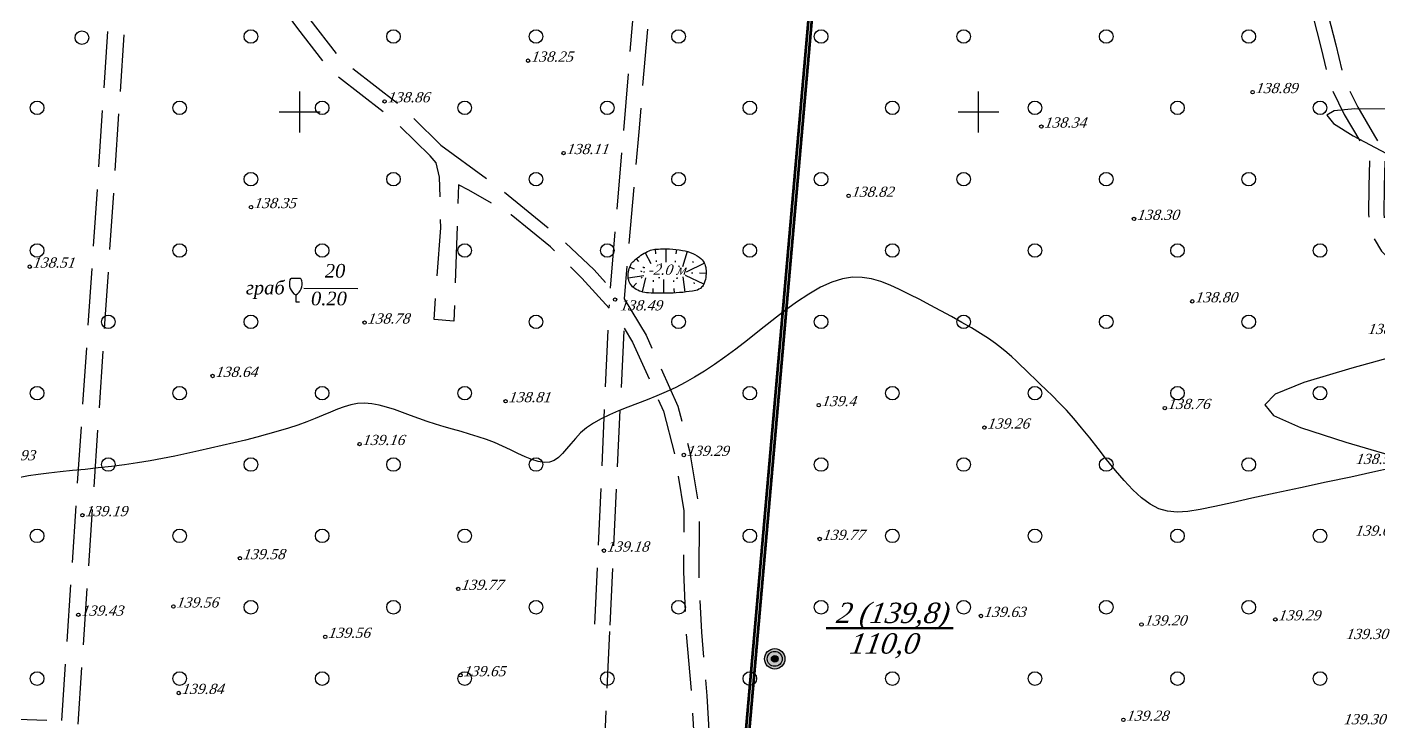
# Model space of a CAD drawing. Header units: millimetres. Extents: x 1400 to 4853, y -623 to 1865.
# Drawn here: x 2636.3 to 2755.8, y 1499.4 to 1560.8 of the extents above; entities that cross this region are included whole.
import ezdxf

# ---------------------------------------------------------------- set-up
doc = ezdxf.new("R2010")
doc.units = ezdxf.units.MM
doc.set_wipeout_variables(frame=1)
for name, pattern in [('ADOT1', [1.6, 0.1, -1.5]), ('AHIDDEN2', [3, 1.5, -1.5]), ('AHIDDEN4', [7, 5, -2])]:
    doc.linetypes.add(name, pattern=pattern)
for name, color, linetype in [('CONT-MNR', 7, 'Continuous'), ('кресты', 7, 'Continuous'), ('ПИКЕТЫ', 7, 'Continuous'), ('РАСТИТ', 7, 'Continuous'), ('РЕЛЬЕФ', 7, 'Continuous'), ('Скважины', 7, 'Continuous'), ('СІТУАЦІЯ', 7, 'Continuous')]:
    doc.layers.add(name, color=color, linetype=linetype)
doc.styles.add('grad', font='timesi.ttf')
doc.styles.add('universw', font='timesi.ttf', dxfattribs={"oblique": 10})

# ---------------------------------------------------------------- blocks, each defined once
blk = doc.blocks.new('390_2')
at = {"color": 0, "linetype": 'Continuous', "lineweight": 0}
blk.add_wipeout([(0.56, -0.02), (0.56, 0.02), (0.02, 0.02), (0.02, 1.02), (0.15, 1.11), (0.31, 1.24), (0.46, 1.38), (0.62, 1.58), (0.73, 1.77), (0.84, 2), (0.9, 2.21), (0.95, 2.44), (0.96, 2.61), (0.96, 2.86), (0.94, 3.01), (0.89, 3.24), (0.86, 3.33), (0.82, 3.39), (0.77, 3.44), (0.7, 3.46), (-0.38, 3.46), (-0.69, 3.46), (-0.8, 3.42), (-0.85, 3.37), (-0.89, 3.28), (-0.93, 3.11), (-0.96, 2.93), (-0.97, 2.66), (-0.95, 2.39), (-0.91, 2.19), (-0.85, 2.03), (-0.78, 1.85), (-0.67, 1.65), (-0.56, 1.5), (-0.45, 1.37), (-0.28, 1.21), (-0.13, 1.09), (-0.02, 1.02), (-0.02, -0.02)], dxfattribs=at)
at = {"color": 0, "linetype": 'Continuous'}
blk.add_lwpolyline([(0.89, 3.12), (0.86, 3.28, 0.283123), (0.7, 3.44), (-0.69, 3.44, 0.301637), (-0.87, 3.28, 0.346308), (0, 1.03, 0.325277)], format="xyb", close=True, dxfattribs=at)
blk.add_lwpolyline([(0, 1.03), (0, 0), (0.54, 0)], dxfattribs=at)
blk = doc.blocks.new('372')
blk.add_circle((0, 0), 1)
blk = doc.blocks.new('368')
at = {"color": 0, "linetype": 'Continuous'}
blk.add_blockref('372', (0, 0), dxfattribs=at)

msp = doc.modelspace()

# ---------------------------------------------------------------- hatches: boundary and pattern name
at = {"layer": 'Скважины', "linetype": 'Continuous'}
for points in [[(2703.2522, 1505.0096, 1), (2701.4522, 1505.0096, 1)], [(2702.6522, 1505.0096, 1), (2702.0522, 1505.0096, 1)]]:
    msp.add_hatch(color=5, dxfattribs=at).paths.add_polyline_path(points)

# ---------------------------------------------------------------- linework, layer by layer
at = {"color": 6, "linetype": 'Continuous', "lineweight": 60, "flags": 128}
msp.add_lwpolyline([(3144.4144, 1622.5005, 0.24, 0.24, 0), (3032.8199, 1555.7907, 0.24, 0.24, 0), (3018.8744, 1523.7908, 0.24, 0.24, 0), (2987.3207, 1481.6199, 0.24, 0.24, 0), (2991.6614, 1385.4672, 0.24, 0.24, 0), (2843.9613, 1431.7361, 0.24, 0.24, 0), (2695.2589, 1447.0788, 0.24, 0.24, 0), (2711.2688, 1628.8933, 0.24, 0.24, 0), (2712.5497, 1675.7396, 0, 0, 0), (2806.1021, 1678.0284, 0.24, 0.24, 0), (2909.7376, 1712.7799, 0.24, 0.24, 0), (2967.6908, 1719.2535, 0.24, 0.24, 0), (3085.4663, 1716.8193, 0.24, 0.24, 0), (3121.1623, 1734.8067, 0.24, 0.24, 0), (3144.4153, 1734.688, 0.24, 0.24, 0)], format="xyseb", dxfattribs=at)
at = {"color": 1, "linetype": 'Continuous', "lineweight": 211, "const_width": 0.24, "flags": 128}
msp.add_lwpolyline([(2712.8418, 1675.4467), (2806.1546, 1677.7296), (2909.8027, 1712.4853), (2967.7044, 1718.9532), (3084.808, 1716.5431), (3133.365, 1615.9104), (3032.5835, 1555.9992), (3018.6133, 1523.9427), (2987.0162, 1481.7136), (2991.3424, 1385.8815), (2844.0222, 1432.0314), (2695.5837, 1447.3469), (2711.5685, 1628.8761)], close=True, dxfattribs=at)
at = {"layer": 'CONT-MNR', "color": 30, "linetype": 'Continuous', "flags": 128}
for points in [[(2760.8653, 1553.4171), (2756.6379, 1553.5503), (2753.6144, 1553.5734), (2751.7912, 1553.4177), (2751.1646, 1553.0146), (2751.7308, 1552.2952), (2753.4863, 1551.191), (2756.4272, 1549.6331), (2760.5499, 1547.5528)], [(2759.2368, 1532.2881), (2753.3458, 1530.6843), (2749.1283, 1529.4187), (2746.5752, 1528.3767), (2745.6773, 1527.4438), (2746.4254, 1526.5053), (2748.8103, 1525.4468), (2752.823, 1524.1535), (2758.4541, 1522.511)]]:
    msp.add_lwpolyline(points, dxfattribs=at)
at = {"layer": 'кресты', "color": 3, "linetype": 'Continuous'}
for p, q in [((2660.3623, 1551.5067), (2660.3623, 1555.1067)), ((2720.3623, 1551.5067), (2720.3623, 1555.1067)), ((2658.5623, 1553.3067), (2662.1623, 1553.3067)), ((2718.5623, 1553.3067), (2722.1623, 1553.3067))]:
    msp.add_line(p, q, dxfattribs=at)
at = {"layer": 'ПИКЕТЫ', "color": 7, "linetype": 'Continuous'}
for centre in [(2680.5531, 1557.8339), (2744.5893, 1555.0555), (2667.8681, 1554.2421), (2725.9154, 1552.0137), (2683.6875, 1549.6718), (2708.8828, 1545.8981), (2656.0599, 1544.8999), (2734.1071, 1543.8595), (2636.4984, 1539.6433), (2688.2375, 1536.7375), (2739.2511, 1536.5798), (2666.0943, 1534.7047), (2652.6591, 1529.99), (2678.5622, 1527.759), (2706.2442, 1527.4118), (2736.8294, 1527.158), (2720.8826, 1525.43), (2665.653, 1523.9773), (2694.3143, 1523.014), (2641.1557, 1517.6946), (2706.3209, 1515.5955), (2655.0769, 1513.8957), (2687.249, 1514.5656), (2674.3737, 1511.1865), (2649.2013, 1509.6318), (2640.7984, 1508.9052), (2720.5744, 1508.7947), (2734.7704, 1508.0444), (2746.6003, 1508.4946), (2662.62, 1506.9507), (2674.5779, 1503.56), (2649.6745, 1501.9931), (2733.1726, 1499.6248)]:
    msp.add_circle(centre, 0.15, dxfattribs=at)
at = {"layer": 'РАСТИТ', "color": 7}
msp.add_lwpolyline([(2660.724, 1537.7439), (2665.5158, 1537.7184)], dxfattribs=at)
at = {"layer": 'РЕЛЬЕФ', "color": 7, "linetype": 'Continuous'}
for p, q in [((2690.1086, 1540.3326), (2690.3175, 1540.0857)), ((2690.8877, 1540.8705), (2691.4086, 1539.9174)), ((2691.7768, 1541.178), (2691.8126, 1540.7864)), ((2692.7238, 1541.2212), (2692.7236, 1540.0339)), ((2693.67, 1541.169), (2693.6216, 1540.7665)), ((2694.5997, 1540.9872), (2694.2046, 1539.6257)), ((2695.4713, 1540.621), (2695.4666, 1540.6134)), ((2689.5331, 1539.5995), (2689.9161, 1539.4632)), ((2690.4813, 1539.262), (2690.5944, 1539.2218)), ((2690.7051, 1539.6276), (2690.7826, 1539.536)), ((2691.8672, 1540.1889), (2691.8782, 1540.0694)), ((2693.5499, 1540.1708), (2693.5356, 1540.0516)), ((2696.1321, 1539.9588), (2694.5082, 1539.1542)), ((2695.1511, 1540.1031), (2695.088, 1540.001)), ((2689.3966, 1538.6709), (2690.7842, 1538.8644)), ((2689.8201, 1537.8425), (2690.1401, 1538.1811)), ((2690.5522, 1538.6172), (2690.6346, 1538.7045)), ((2690.6538, 1537.4114), (2690.972, 1538.6519)), ((2691.6333, 1538.3175), (2691.6379, 1538.4375)), ((2692.5424, 1537.2922), (2692.5381, 1538.5135)), ((2693.4352, 1538.3078), (2693.4285, 1538.4276)), ((2694.4348, 1537.4008), (2694.2718, 1538.7504)), ((2696.0886, 1538.1112), (2694.4656, 1538.8704)), ((2695.1006, 1539.078), (2694.9807, 1539.0826)), ((2695.2556, 1538.1426), (2695.2327, 1538.2604)), ((2696.2856, 1539.0332), (2695.7002, 1539.0554)), ((2691.5944, 1537.3088), (2691.6102, 1537.718)), ((2693.4903, 1537.3176), (2693.4685, 1537.7087)), ((2695.3719, 1537.5448), (2695.3702, 1537.5536))]:
    msp.add_line(p, q, dxfattribs=at)
at = {"layer": 'РЕЛЬЕФ', "color": 7, "linetype": 'Continuous', "flags": 128}
msp.add_lwpolyline([(2690.1086, 1540.3326, -0.03601678), (2690.6764, 1540.7468, -0.03875999), (2691.2555, 1541.0489, -0.07773055), (2691.7583, 1541.1763, -0.03109068), (2693.0477, 1541.2161, -0.04094318), (2694.1947, 1541.0857, -0.04985077), (2695.1027, 1540.8102, -0.08319337), (2695.8306, 1540.3535, -0.11849779), (2696.178, 1539.8551, -0.06954253), (2696.2735, 1539.4539, -0.04754059), (2696.2736, 1538.8523, -0.06546266), (2696.1213, 1538.1892, -0.10417273), (2695.8912, 1537.8256, -0.15495884), (2695.3642, 1537.5433, -0.03930516), (2693.0716, 1537.3003, -0.02088939), (2691.1919, 1537.328, -0.05938198), (2690.5387, 1537.4435, -0.07663446), (2689.9877, 1537.7075, -0.0929988), (2689.6307, 1538.0643, -0.10307203), (2689.4088, 1538.5968, -0.10077179), (2689.4156, 1539.1865, -0.04465233), (2689.5913, 1539.7512, -0.09040936), (2689.7501, 1539.9984, -0.01718179), (2689.8933, 1540.1414, -0.01207084)], format="xyb", close=True, dxfattribs=at)
at = {"layer": 'РЕЛЬЕФ', "color": 7, "linetype": 'ADOT1', "flags": 128}
msp.add_lwpolyline([(2690.8015, 1539.4969, -0.26972736), (2691.0186, 1539.7128, -0.05722149), (2692.3547, 1539.9028, -0.0443393), (2693.4676, 1539.8342, -0.10082422), (2693.9318, 1539.6641, -0.1214176), (2694.2902, 1539.2995, -0.22896532), (2694.3141, 1539.0194, -0.15342005), (2694.0769, 1538.7196, -0.15635098), (2693.7168, 1538.6135, -0.00260308), (2693.0775, 1538.6319, 0.00173033), (2692.1158, 1538.6613, 0.00179187), (2691.4371, 1538.6772, -0.00438709), (2691.16, 1538.6851, -0.20763102), (2691.0504, 1538.7376, -0.06640717), (2690.8493, 1539.0433, -0.08628213), (2690.784, 1539.273, -0.09183249)], format="xyb", close=True, dxfattribs=at)
at = {"layer": 'Скважины', "color": 0, "linetype": 'Continuous', "lineweight": 50}
msp.add_line((2706.8886, 1507.7259), (2718.1077, 1507.724), dxfattribs=at)
at = {"layer": 'Скважины', "color": 5, "linetype": 'Continuous'}
for centre, radius in [((2702.3522, 1505.0096), 0.9), ((2702.3522, 1505.0096), 0.66), ((2702.3522, 1505.0096), 0.3), ((2702.3571, 1504.9693), 0.15), ((2702.4822, 1504.9844), 0.15)]:
    msp.add_circle(centre, radius, dxfattribs=at)
at = {"layer": 'Скважины', "color": 5}
msp.add_circle((2702.3571, 1504.9693), 0.15, dxfattribs=at)
at = {"layer": 'СІТУАЦІЯ', "color": 7, "linetype": 'AHIDDEN4'}
for p, q in [((2686.4535, 1508.0604), (2687.7362, 1536.2732)), ((2687.802, 1507.9966), (2689.0406, 1534.2074)), ((2687.243, 1495.4306), (2687.802, 1507.9966))]:
    msp.add_line(p, q, dxfattribs=at)
at = {"layer": 'СІТУАЦІЯ', "color": 7, "linetype": 'AHIDDEN4', "flags": 128}
for points in [[(2687.8359, 1537.7325), (2691.7799, 1584.8794), (2693.2368, 1602.2454), (2693.3278, 1602.8292), (2688.0457, 1603.2392), (2680.5585, 1604.2128)], [(2694.6398, 1602.4652), (2693.5631, 1589.5405), (2690.3259, 1551.5488), (2689.0347, 1536.8003)], [(2713.6279, 1601.9203), (2715.159, 1600.6318), (2717.3312, 1598.4612), (2720.5292, 1594.7231), (2723.9685, 1592.0099), (2725.9597, 1590.5629), (2726.6283, 1589.2173), (2726.8696, 1586.3836), (2727.5937, 1584.6954), (2729.4039, 1583.4292), (2732.2398, 1581.9822), (2735.7458, 1580.3968), (2739.7964, 1577.6984), (2743.4613, 1573.6509), (2745.9689, 1569.8925), (2748.2613, 1565.4522), (2749.7821, 1562.2705), (2750.6375, 1558.8988), (2751.3979, 1555.7171), (2752.6881, 1553.0872), (2754.2089, 1550.5228), (2754.9218, 1549.2881), (2754.8742, 1546.7237), (2754.8294, 1544.2824), (2755.0195, 1542.6677), (2755.97, 1541.0056), (2757.1106, 1539.8659)], [(2725.4703, 1592.3981), (2726.3506, 1591.9746), (2727.0213, 1591.4603), (2727.9516, 1589.5879), (2728.1962, 1586.7154), (2728.6827, 1585.5811), (2730.1009, 1584.5892), (2732.825, 1583.1992), (2736.4025, 1581.5814), (2740.6845, 1578.7289), (2744.529, 1574.4831), (2747.1338, 1570.5789), (2749.4703, 1566.0531), (2751.0577, 1562.7321), (2751.9484, 1559.2217), (2752.6761, 1556.1769), (2753.8765, 1553.7298), (2755.3741, 1551.2046), (2756.2785, 1549.6382), (2756.224, 1546.6988), (2756.1808, 1544.3492), (2756.328, 1543.099), (2757.0521, 1541.8328), (2758.0648, 1540.8209)], [(2639.3318, 1499.5586), (2645.2325, 1587.4978)], [(2645.6509, 1585.922), (2647.8972, 1581.8375), (2649.6886, 1576.8374), (2650.9606, 1573.8982), (2653.1197, 1570.6823), (2654.9558, 1569.0311), (2657.4587, 1564.4318), (2660.1722, 1560.6727), (2663.0011, 1557.0294), (2668.4321, 1552.8221), (2671.8818, 1549.4256)], [(2646.8338, 1586.5725), (2649.1319, 1582.3939), (2650.9448, 1577.3337), (2652.1504, 1574.548), (2654.1471, 1571.574), (2656.0308, 1569.88), (2658.6035, 1565.1524), (2661.253, 1561.482), (2663.9628, 1557.9921), (2669.3222, 1553.8403), (2672.8289, 1550.3876)], [(2640.7858, 1499.2523), (2646.4521, 1584.0017)], [(2672.8289, 1550.3876), (2678.0076, 1546.5968), (2683.3067, 1542.2645), (2686.3907, 1539.3571), (2687.8359, 1537.7325)], [(2687.7155, 1535.9875), (2685.3068, 1538.635), (2682.5368, 1541.4029), (2679.0442, 1544.2309), (2675.3107, 1546.3971), (2674.4075, 1546.8784), (2673.9859, 1534.8443), (2672.2396, 1534.9646), (2672.8418, 1543.0877), (2672.7214, 1547.5403), (2672.4203, 1548.8039), (2671.8818, 1549.4256)], [(2689.0347, 1536.8003), (2690.9909, 1533.6089), (2693.7892, 1527.3286), (2694.8272, 1523.3793), (2695.6685, 1518.1718), (2695.6286, 1512.7066), (2695.8675, 1507.3797), (2696.3466, 1501.7549), (2696.7847, 1494.7524)], [(2689.0406, 1534.2074), (2689.7937, 1532.9788), (2692.5114, 1526.8794), (2693.5049, 1523.0994), (2694.3177, 1518.0683), (2694.2784, 1512.6812), (2694.5201, 1507.2921), (2695.0002, 1501.6555), (2695.4373, 1494.6681)], [(2542.0851, 1503.349), (2553.4485, 1502.8813), (2565.7112, 1502.3348), (2585.158, 1501.5663), (2603.0948, 1500.9025), (2624.1212, 1500.1046), (2638.8037, 1499.5586), (2639.4257, 1499.5586)]]:
    msp.add_lwpolyline(points, dxfattribs=at)

# ---------------------------------------------------------------- block references
at = {"layer": 'РАСТИТ', "color": 7, "linetype": 'Continuous', "xscale": 0.6, "yscale": 0.6, "zscale": 0.6}
for p in [(2641.1125, 1559.867), (2656.0507, 1559.97), (2668.6507, 1559.97), (2681.2507, 1559.97), (2693.8507, 1559.97), (2706.4507, 1559.97), (2719.0507, 1559.97), (2731.6507, 1559.97), (2744.2507, 1559.97), (2637.1507, 1553.67), (2649.7507, 1553.67), (2662.3507, 1553.67), (2674.9507, 1553.67), (2687.5507, 1553.67), (2700.1507, 1553.67), (2712.7507, 1553.67), (2725.3507, 1553.67), (2737.9507, 1553.67), (2750.5507, 1553.67), (2656.0507, 1547.37), (2668.6507, 1547.37), (2681.2507, 1547.37), (2693.8507, 1547.37), (2706.4507, 1547.37), (2719.0507, 1547.37), (2731.6507, 1547.37), (2744.2507, 1547.37), (2637.1507, 1541.07), (2649.7507, 1541.07), (2662.3507, 1541.07), (2674.9507, 1541.07), (2687.5507, 1541.07), (2700.1507, 1541.07), (2712.7507, 1541.07), (2725.3507, 1541.07), (2737.9507, 1541.07), (2750.5507, 1541.07), (2643.4507, 1534.77), (2656.0507, 1534.77), (2681.2507, 1534.77), (2693.8507, 1534.77), (2706.4507, 1534.77), (2719.0507, 1534.77), (2731.6507, 1534.77), (2744.2507, 1534.77), (2637.1507, 1528.47), (2649.7507, 1528.47), (2662.3507, 1528.47), (2674.9507, 1528.47), (2700.1507, 1528.47), (2712.7507, 1528.47), (2725.3507, 1528.47), (2737.9507, 1528.47), (2750.5507, 1528.47), (2643.4507, 1522.17), (2656.0507, 1522.17), (2668.6507, 1522.17), (2681.2507, 1522.17), (2706.4507, 1522.17), (2719.0507, 1522.17), (2731.6507, 1522.17), (2744.2507, 1522.17), (2637.1507, 1515.87), (2649.7507, 1515.87), (2662.3507, 1515.87), (2674.9507, 1515.87), (2700.1507, 1515.87), (2712.7507, 1515.87), (2725.3507, 1515.87), (2737.9507, 1515.87), (2750.5507, 1515.87), (2656.0507, 1509.57), (2668.6507, 1509.57), (2681.2507, 1509.57), (2693.8507, 1509.57), (2706.4507, 1509.57), (2719.0507, 1509.57), (2731.6507, 1509.57), (2744.2507, 1509.57), (2637.1507, 1503.27), (2649.7507, 1503.27), (2662.3507, 1503.27), (2674.9507, 1503.27), (2687.5507, 1503.27), (2700.1507, 1503.27), (2712.7507, 1503.27), (2725.3507, 1503.27), (2737.9507, 1503.27), (2750.5507, 1503.27)]:
    msp.add_blockref('368', p, dxfattribs=at)

# ---------------------------------------------------------------- texts
at = {"layer": 'ПИКЕТЫ', "color": 7, "linetype": 'Continuous', "style": 'universw', "oblique": 10}
for s, p in [('138.25', (2680.8216, 1557.7472)), ('138.89', (2744.8578, 1554.9688)), ('138.86', (2668.1366, 1554.1555)), ('138.34', (2726.184, 1551.9271)), ('138.11', (2683.9561, 1549.5851)), ('138.82', (2709.1513, 1545.8114)), ('138.35', (2656.3284, 1544.8132)), ('138.30', (2734.3756, 1543.7729)), ('138.51', (2636.7669, 1539.5566)), ('138.80', (2739.5196, 1536.4931)), ('138.78', (2666.3628, 1534.618)), ('138.49', (2688.6818, 1535.781)), ('138.56', (2754.7772, 1533.6942)), ('138.64', (2652.9276, 1529.9033)), ('138.81', (2678.8308, 1527.6723)), ('139.4', (2706.5127, 1527.3251)), ('138.76', (2737.0979, 1527.0713)), ('139.26', (2721.1512, 1525.3433)), ('139.16', (2665.9216, 1523.8907)), ('139.29', (2694.5828, 1522.9273)), ('138.93', (2633.2715, 1522.5416)), ('138.99', (2753.7062, 1522.2144)), ('139.19', (2641.4242, 1517.6079)), ('139.77', (2706.5894, 1515.5088)), ('139.65', (2753.6634, 1515.8842)), ('139.18', (2687.5176, 1514.4789)), ('139.58', (2655.3454, 1513.809)), ('139.77', (2674.6422, 1511.0999)), ('139.56', (2649.4698, 1509.5451)), ('139.43', (2641.067, 1508.8185)), ('139.63', (2720.843, 1508.708)), ('139.29', (2746.8688, 1508.4079)), ('139.20', (2735.0389, 1507.9577)), ('139.56', (2662.8885, 1506.864)), ('139.30', (2752.852, 1506.7569)), ('139.65', (2674.8464, 1503.4733)), ('139.84', (2649.9431, 1501.9064)), ('139.28', (2733.4411, 1499.5381)), ('139.30', (2752.638, 1499.229))]:
    msp.add_text(s, height=0.9, dxfattribs=at).set_placement(p)
at = {"layer": 'РАСТИТ', "color": 7, "linetype": 'AHIDDEN2', "style": 'grad'}
for s, p in [('20', (2662.5837, 1538.6793)), ('граб', (2655.6055, 1537.1933)), ('0.20', (2661.3623, 1536.2323))]:
    msp.add_text(s, height=1.2, dxfattribs=at).set_placement(p)
at = {"layer": 'Скважины', "color": 7, "style": 'universw', "oblique": 10}
for s, p in [(' 2 (139,8)', (2707.038, 1508.1696)), ('110,0', (2708.8997, 1505.4689))]:
    msp.add_text(s, height=1.8, dxfattribs=at).set_placement(p)
at = {"layer": 'СІТУАЦІЯ', "color": 7, "linetype": 'AHIDDEN4', "style": 'universw', "oblique": 10}
msp.add_text('-2.0 м', height=0.9, dxfattribs=at).set_placement((2691.161, 1538.9299))

# ---------------------------------------------------------------- next in the draw order: block references
at = {"layer": 'РАСТИТ', "color": 7, "linetype": 'AHIDDEN2', "xscale": 0.6, "yscale": 0.6, "zscale": 0.6}
msp.add_blockref('390_2', (2660.021, 1536.5247), dxfattribs=at)

# ---------------------------------------------------------------- next in the draw order: linework, layer by layer
at = {"layer": 'CONT-MNR', "color": 30, "linetype": 'Continuous', "flags": 128}
msp.add_lwpolyline([(2756.8249, 1521.8619), (2755.2205, 1521.4921), (2753.2619, 1521.0649), (2751.0811, 1520.6012), (2748.8106, 1520.1214), (2746.5826, 1519.6462), (2744.5294, 1519.1963), (2742.7545, 1518.7916), (2741.2463, 1518.4498), (2739.9646, 1518.1875), (2738.8691, 1518.0218), (2737.9194, 1517.9694), (2737.0752, 1518.0472), (2736.2963, 1518.272), (2735.5424, 1518.6608), (2734.7806, 1519.222), (2734.009, 1519.9307), (2733.233, 1520.7534), (2732.4581, 1521.6569), (2731.6896, 1522.6078), (2730.9332, 1523.5727), (2730.1943, 1524.5183), (2729.4784, 1525.4113), (2728.7902, 1526.2252), (2728.1319, 1526.9607), (2727.505, 1527.6256), (2726.9107, 1528.2276), (2726.3506, 1528.7742), (2725.8261, 1529.2733), (2725.3386, 1529.7325), (2724.8895, 1530.1595), (2724.4771, 1530.5617), (2724.0873, 1530.9466), (2723.7025, 1531.3211), (2723.3054, 1531.6923), (2722.8786, 1532.0673), (2722.4047, 1532.4532), (2721.8663, 1532.8572), (2721.246, 1533.2862), (2720.5323, 1533.745), (2719.7372, 1534.2281), (2718.8785, 1534.7278), (2717.974, 1535.2362), (2717.0417, 1535.7455), (2716.0994, 1536.2478), (2715.1649, 1536.7354), (2714.256, 1537.2005), (2713.3855, 1537.6334), (2712.5452, 1538.0176), (2711.722, 1538.335), (2710.9024, 1538.5672), (2710.0733, 1538.6961), (2709.2214, 1538.7033), (2708.3334, 1538.5707), (2707.3961, 1538.2799), (2706.4008, 1537.8212), (2705.3576, 1537.2183), (2704.2812, 1536.5031), (2703.1863, 1535.7077), (2702.0876, 1534.8642), (2700.9997, 1534.0047), (2699.9374, 1533.1611), (2698.9153, 1532.3656), (2697.9443, 1531.6437), (2697.0192, 1530.9947), (2696.131, 1530.4113), (2695.2707, 1529.8862), (2694.4294, 1529.4122), (2693.5979, 1528.9821), (2692.7674, 1528.5886), (2691.9287, 1528.2245), (2691.0766, 1527.8823), (2690.2203, 1527.554), (2689.3728, 1527.2313), (2688.547, 1526.9062), (2687.756, 1526.5702), (2687.0126, 1526.2154), (2686.3299, 1525.8334), (2685.7207, 1525.416), (2685.193, 1524.9601), (2684.7342, 1524.4824), (2684.3265, 1524.0048), (2683.9524, 1523.5491), (2683.5941, 1523.1373), (2683.2339, 1522.791), (2682.8541, 1522.5322), (2682.4371, 1522.3827), (2681.969, 1522.3571), (2681.4511, 1522.4419), (2680.8885, 1522.6162), (2680.2864, 1522.8591), (2679.6499, 1523.1499), (2678.984, 1523.4677), (2678.2941, 1523.7917), (2677.5851, 1524.1011), (2676.8618, 1524.3797), (2676.1272, 1524.6304), (2675.3841, 1524.8606), (2674.635, 1525.0779), (2673.8825, 1525.2895), (2673.1294, 1525.5032), (2672.3782, 1525.7263), (2671.6316, 1525.9663), (2670.8922, 1526.2271), (2670.1621, 1526.4987), (2669.4434, 1526.7672), (2668.7382, 1527.019), (2668.0486, 1527.2404), (2667.3766, 1527.4177), (2666.7244, 1527.5371), (2666.0941, 1527.585), (2665.4856, 1527.552), (2664.8904, 1527.4456), (2664.298, 1527.278), (2663.6978, 1527.061), (2663.0792, 1526.8066), (2662.4317, 1526.5267), (2661.7445, 1526.2333), (2661.0073, 1525.9383), (2660.2122, 1525.6516), (2659.3632, 1525.3742), (2658.4672, 1525.105), (2657.531, 1524.8431), (2656.5614, 1524.5873), (2655.5653, 1524.3365), (2654.5495, 1524.0896), (2653.5208, 1523.8457), (2652.4846, 1523.6042), (2651.4402, 1523.3666), (2650.3856, 1523.1353), (2649.3185, 1522.9125), (2648.2369, 1522.7002), (2647.1387, 1522.5007), (2646.0216, 1522.3163), (2644.8835, 1522.1491), (2643.7256, 1522.0002), (2642.5616, 1521.8667), (2641.4083, 1521.7445), (2640.2827, 1521.6297), (2639.2017, 1521.518), (2638.1823, 1521.4055), (2637.2413, 1521.2882), (2636.3956, 1521.162), (2635.657, 1521.0244)], dxfattribs=at)

doc.saveas('drawing.dxf')
